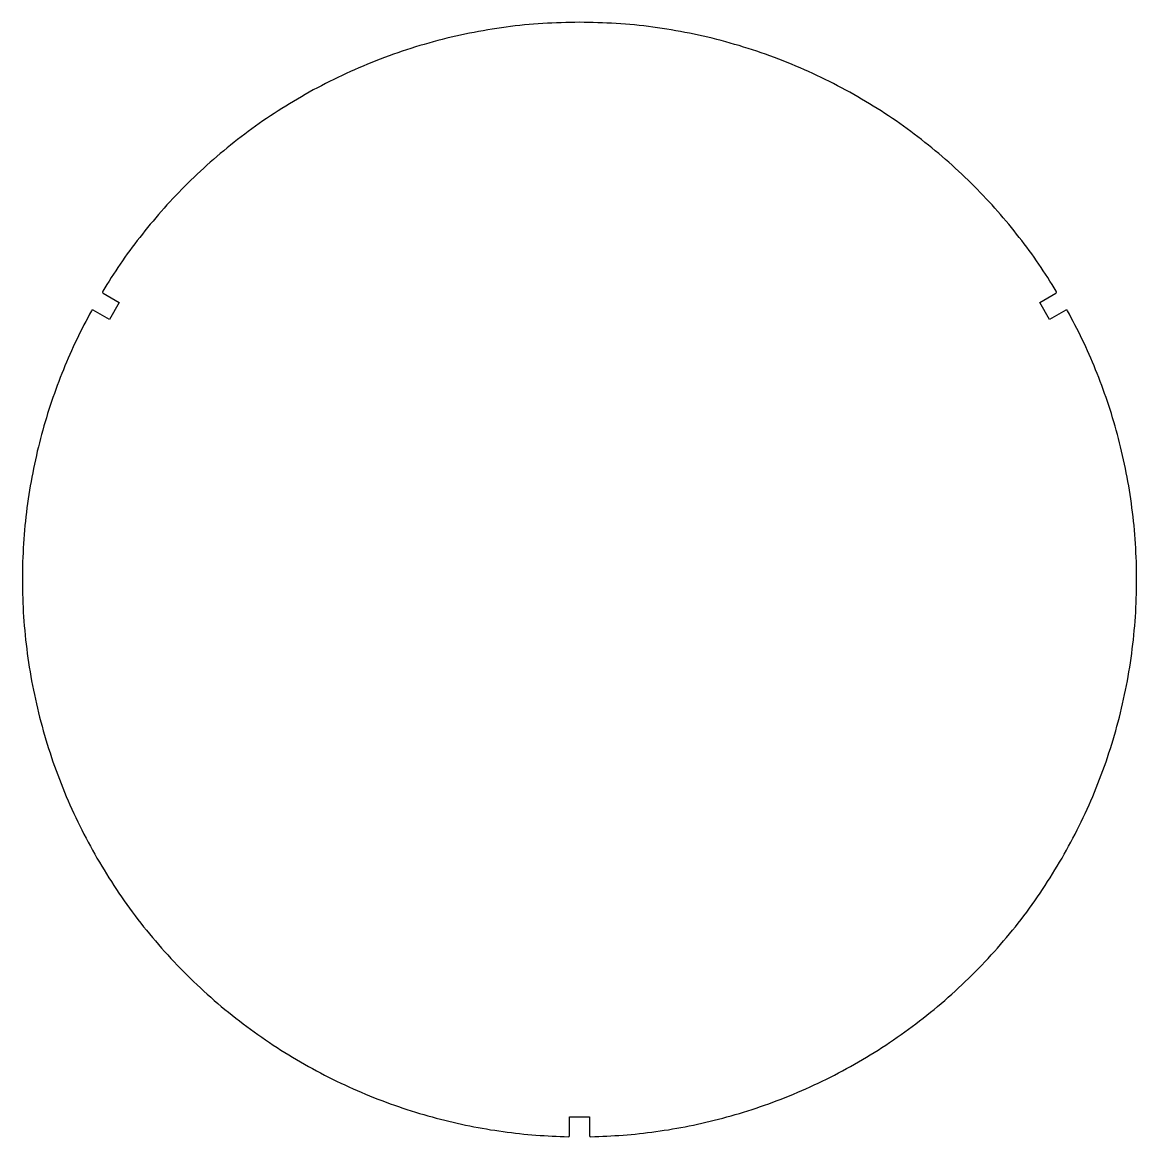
# Model space of a CAD drawing. Header units: inches. Extents: x 169 to 194.4, y 16.7 to 42.2.
import ezdxf

# ---------------------------------------------------------------- set-up
doc = ezdxf.new("R2010")
doc.units = ezdxf.units.IN
doc.header["$MEASUREMENT"] = 0
doc.layers.add('Default', color=18, linetype='Continuous', true_color=0x000000)

msp = doc.modelspace()

# ---------------------------------------------------------------- linework, layer by layer
at = {"layer": 'Default', "extrusion": (-0.0001386, 8.00205e-05, 1)}
msp.add_lwpolyline([(170.828, 35.975), (171.195, 35.763), (170.97, 35.373), (170.603, 35.585)], dxfattribs=at)
at = {"layer": 'Default', "extrusion": (0.0001386, 8.00205e-05, 1)}
msp.add_lwpolyline([(192.792, 35.585), (192.425, 35.373), (192.2, 35.763), (192.567, 35.975)], dxfattribs=at)
at = {"layer": 'Default', "extrusion": (0, -0.000160041, 1)}
msp.add_lwpolyline([(181.472, 16.758), (181.472, 17.182), (181.923, 17.182), (181.923, 16.758)], dxfattribs=at)
at = {"layer": 'Default', "extrusion": (-0.000137871, 8.02927e-05, 1)}
msp.add_arc((170.843, 36.001, -0.021), 0.03, 148.8469, 240, dxfattribs=at)
at = {"layer": 'Default', "extrusion": (0.00013776, 8.03211e-05, 1)}
msp.add_arc((192.552, 36.001, 0.029), 0.03, 300, 31.1531, dxfattribs=at)
at = {"layer": 'Default', "extrusion": (-0.000138601, 7.97213e-05, 1)}
msp.add_arc((170.588, 35.559, -0.021), 0.03, 60, 151.1531, dxfattribs=at)
at = {"layer": 'Default', "extrusion": (0.000138438, 7.9137e-05, 1)}
msp.add_arc((192.807, 35.559, 0.029), 0.03, 28.8469, 120, dxfattribs=at)
at = {"layer": 'Default', "extrusion": (-3.58963e-07, -0.000159792, 1)}
msp.add_arc((181.442, 16.758, -0.003), 0.03, 268.8469, 360, dxfattribs=at)
at = {"layer": 'Default', "extrusion": (1.70866e-07, -0.000159984, 1)}
msp.add_arc((181.953, 16.758, -0.003), 0.03, 180, 271.1531, dxfattribs=at)
at = {"layer": 'Default', "extrusion": (-3.94944e-06, -1.02084e-06, 1)}
msp.add_rational_spline([(181.697, 42.153, 0), (174.527, 42.153, 0), (170.817, 36.016, 0)], [0.868347502413, 0.80832657882, 0.991815459191], degree=2, dxfattribs=at)
at = {"layer": 'Default', "extrusion": (3.94944e-06, -1.02084e-06, 1)}
msp.add_rational_spline([(192.578, 36.016, 0), (188.868, 42.153, 0), (181.697, 42.153, 0)], [0.991815459191, 0.80832657882, 0.868347502413], degree=2, dxfattribs=at)
at = {"layer": 'Default', "extrusion": (-1.09065e-06, 3.93073e-06, 1)}
msp.add_rational_spline([(170.561, 35.573, 0), (167.102, 29.292, 0), (170.687, 23.082, 0)], [0.991815459191, 0.80832657882, 0.868347502413], degree=2, dxfattribs=at)
at = {"layer": 'Default', "extrusion": (-1.09065e-06, -3.93073e-06, -1)}
msp.add_rational_spline([(192.708, 23.082, 0), (196.293, 29.292, 0), (192.833, 35.573, 0)], [0.868347502413, 0.80832657882, 0.991815459191], degree=2, dxfattribs=at)
at = {"layer": 'Default', "extrusion": (-2.85879e-06, 2.9099e-06, -1)}
msp.add_rational_spline([(170.687, 23.082, 0), (174.272, 16.873, 0), (181.442, 16.728, 0)], [0.868347502413, 0.80832657882, 0.991815459191], degree=2, dxfattribs=at)
at = {"layer": 'Default', "extrusion": (2.85879e-06, 2.9099e-06, -1)}
msp.add_rational_spline([(181.953, 16.728, 0), (189.122, 16.873, 0), (192.708, 23.082, 0)], [0.991815459191, 0.80832657882, 0.868347502413], degree=2, dxfattribs=at)

doc.saveas('drawing.dxf')
